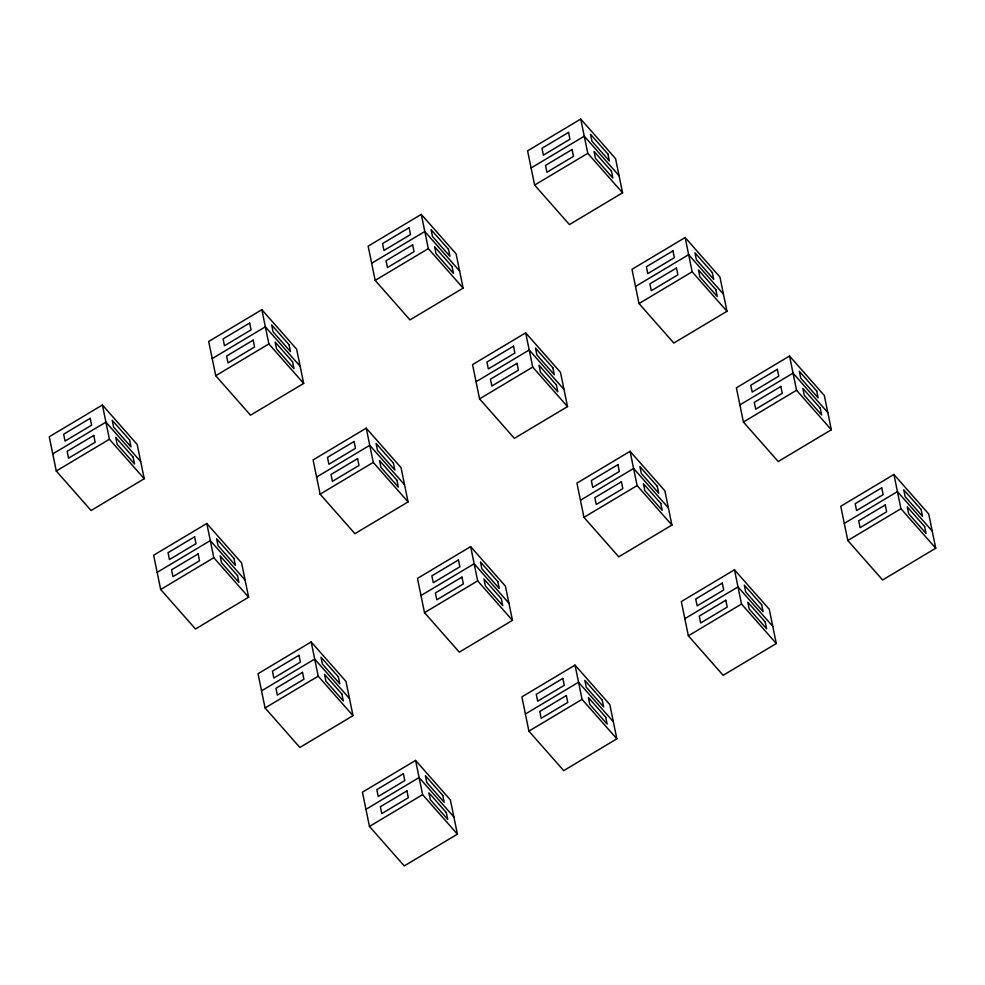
<?xml version="1.0" encoding="UTF-8"?>
<svg xmlns="http://www.w3.org/2000/svg" width="985" height="985" viewBox="0 0 985 985"><rect width="100%" height="100%" fill="white"/><g stroke="black" fill="none" stroke-linecap="round" stroke-linejoin="round"><path stroke-width="1.48" d="M102.403 405.007L49.25 436.774L56.28 471.015L91.076 510.513L144.229 478.735L137.198 444.494L102.403 405.007L109.433 439.248L144.229 478.735M261.85 309.696L208.697 341.463L215.727 375.704L250.522 415.202L303.675 383.424L296.645 349.183L261.85 309.696L268.88 343.937L303.675 383.424M421.297 214.385L368.144 246.151L375.174 280.393L409.969 319.891L463.122 288.113L456.092 253.871L421.297 214.385L428.327 248.626L463.122 288.113M580.744 119.074L527.591 150.84L534.621 185.081L569.416 224.58L622.569 192.801L615.539 158.56L580.744 119.074L587.774 153.315L622.569 192.801M52.759 453.9L105.912 422.122L140.707 461.62M212.206 358.589L265.359 326.823L300.154 366.309M371.653 263.278L424.806 231.512L459.601 270.998M531.1 167.967L584.253 136.201L619.048 175.687M56.28 471.015L109.433 439.248M215.727 375.704L268.88 343.937M375.174 280.393L428.327 248.626M534.621 185.081L587.774 153.315M206.788 523.478L153.648 555.244L160.678 589.486L195.473 628.984L248.626 597.206L241.596 562.964L206.788 523.478L213.819 557.719L248.626 597.206M366.235 428.167L313.095 459.933L320.125 494.175L354.92 533.673L408.073 501.894L401.043 467.653L366.235 428.167L373.266 462.408L408.073 501.894M525.682 332.856L472.541 364.622L479.572 398.863L514.367 438.362L567.52 406.596L560.49 372.342L525.682 332.856L532.713 367.097L567.52 406.596M685.129 237.545L631.988 269.311L639.019 303.565L673.814 343.051L726.967 311.285L719.937 277.044L685.129 237.545L692.159 271.786L726.967 311.285M157.157 572.371L210.31 540.605L245.105 580.091M316.604 477.06L369.757 445.294L404.552 484.78M476.05 381.749L529.204 349.983L563.999 389.469M635.497 286.438L688.65 254.672L723.446 294.158M160.678 589.486L213.819 557.719M320.125 494.175L373.266 462.408M479.572 398.863L532.713 367.097M639.019 303.565L692.159 271.786M311.186 641.949L258.033 673.715L265.063 707.956L299.871 747.455L353.012 715.689L345.981 681.435L311.186 641.949L318.217 676.19L353.012 715.689M470.633 546.638L417.48 578.404L424.51 612.658L459.318 652.144L512.459 620.378L505.428 586.137L470.633 546.638L477.663 580.879L512.459 620.378M630.08 451.327L576.927 483.106L583.957 517.347L618.765 556.833L671.905 525.067L664.875 490.825L630.08 451.327L637.11 485.568L671.905 525.067M789.527 356.016L736.374 387.794L743.404 422.036L778.212 461.522L831.352 429.755L824.322 395.514L789.527 356.016L796.557 390.257L831.352 429.755M261.554 690.842L314.707 659.076L349.503 698.562M421.001 595.531L474.154 563.765L508.95 603.251M580.448 500.22L633.601 468.454L668.396 507.94M739.895 404.909L793.048 373.143L827.843 412.629M265.063 707.956L318.217 676.19M424.51 612.658L477.663 580.879M583.957 517.347L637.11 485.568M743.404 422.036L796.557 390.257M415.584 760.42L362.431 792.199L369.461 826.44L404.256 865.926L457.409 834.16L450.379 799.918L415.584 760.42L422.614 794.661L457.409 834.16M575.031 665.109L521.878 696.887L528.908 731.129L563.703 770.615L616.856 738.849L609.826 704.607L575.031 665.109L582.061 699.35L616.856 738.849M734.478 569.798L681.324 601.576L688.355 635.817L723.15 675.304L776.303 643.537L769.273 609.296L734.478 569.798L741.508 604.039L776.303 643.537M893.924 474.487L840.771 506.265L847.802 540.506L882.597 579.993L935.75 548.226L928.72 513.985L893.924 474.487L900.955 508.728L935.75 548.226M365.952 809.313L419.093 777.547L453.9 817.033M525.399 714.002L578.54 682.236L613.347 721.722M684.846 618.691L737.987 586.925L772.794 626.411M844.293 523.38L897.433 491.613L932.241 531.1M369.461 826.44L422.614 794.661M528.908 731.129L582.061 699.35M688.355 635.817L741.508 604.039M847.802 540.506L900.955 508.728M90.214 418.329L63.643 434.213L65.047 441.058L91.617 425.175L90.214 418.329M249.661 323.018L223.09 338.902L224.494 345.747L251.064 329.864L249.661 323.018M409.107 227.707L382.537 243.59L383.941 250.449L410.511 234.553L409.107 227.707M568.554 132.396L541.984 148.279L543.388 155.137L569.958 139.242L568.554 132.396M93.735 435.456L67.152 451.339L68.556 458.185L95.139 442.302L93.735 435.456M253.182 340.145L226.599 356.028L228.003 362.874L254.586 346.991L253.182 340.145M412.629 244.834L386.046 260.717L387.45 267.563L414.032 251.68L412.629 244.834M572.076 149.523L545.493 165.406L546.897 172.252L573.479 156.369L572.076 149.523M194.611 536.8L168.041 552.683L169.445 559.529L196.015 543.646L194.611 536.8M354.058 441.489L327.488 457.372L328.892 464.231L355.462 448.335L354.058 441.489M513.505 346.178L486.935 362.061L488.338 368.919L514.909 353.024L513.505 346.178M672.952 250.867L646.382 266.75L647.785 273.608L674.356 257.713L672.952 250.867M198.12 553.927L171.55 569.81L172.954 576.656L199.536 560.773L198.12 553.927M357.567 458.616L330.997 474.499L332.401 481.345L358.983 465.462L357.567 458.616M517.014 363.305L490.444 379.188L491.847 386.034L518.43 370.151L517.014 363.305M676.461 267.994L649.891 283.877L651.294 290.723L677.877 274.84L676.461 267.994M299.009 655.271L272.426 671.154L273.842 678.012L300.413 662.117L299.009 655.271M458.456 559.96L431.873 575.843L433.289 582.701L459.86 566.806L458.456 559.96M617.903 464.649L591.32 480.532L592.736 487.39L619.306 471.507L617.903 464.649M777.35 369.338L750.767 385.233L752.183 392.079L778.753 376.196L777.35 369.338M302.518 672.398L275.948 688.281L277.351 695.127L303.922 679.244L302.518 672.398M461.965 577.087L435.395 592.97L436.798 599.816L463.369 583.933L461.965 577.087M621.412 481.776L594.841 497.659L596.245 504.505L622.815 488.622L621.412 481.776M780.859 386.465L754.288 402.348L755.692 409.194L782.262 393.31L780.859 386.465M403.394 773.742L376.824 789.625L378.228 796.483L404.81 780.6L403.394 773.742M562.841 678.431L536.271 694.326L537.675 701.172L564.257 685.289L562.841 678.431M722.288 583.12L695.718 599.015L697.121 605.861L723.704 589.978L722.288 583.12M881.735 487.809L855.165 503.704L856.568 510.55L883.151 494.667L881.735 487.809M406.916 790.869L380.345 806.752L381.749 813.598L408.319 797.715L406.916 790.869M566.363 695.558L539.792 711.441L541.196 718.287L567.766 702.404L566.363 695.558M725.81 600.247L699.239 616.13L700.643 622.976L727.213 607.092L725.81 600.247M885.256 504.936L858.686 520.819L860.09 527.664L886.66 511.781L885.256 504.936M607.942 154.079L590.544 134.329L591.948 141.175L609.346 160.924L607.942 154.079M712.34 272.55L694.942 252.8L696.346 259.646L713.743 279.395L712.34 272.55M816.737 391.02L799.327 371.271L800.743 378.117L818.141 397.866L816.737 391.02M921.123 509.491L903.725 489.742L905.129 496.588L922.526 516.337L921.123 509.491M611.463 171.193L594.053 151.444L595.469 158.302L612.867 178.039L611.463 171.193M715.849 289.664L698.451 269.927L699.855 276.773L717.252 296.51L715.849 289.664M820.246 408.135L802.849 388.398L804.253 395.244L821.65 414.993L820.246 408.135M924.644 526.606L907.247 506.869L908.65 513.714L926.048 533.464L924.644 526.606M448.495 249.39L431.098 229.64L432.501 236.486L449.899 256.235L448.495 249.39M552.893 367.861L535.495 348.111L536.899 354.957L554.296 374.706L552.893 367.861M657.291 486.331L639.881 466.582L641.297 473.428L658.694 493.177L657.291 486.331M761.676 604.802L744.278 585.053L745.682 591.899L763.079 611.648L761.676 604.802M452.004 266.504L434.607 246.755L436.023 253.613L453.42 273.35L452.004 266.504M556.402 384.975L539.004 365.226L540.408 372.084L557.806 391.821L556.402 384.975M660.8 503.446L643.402 483.709L644.806 490.555L662.203 510.292L660.8 503.446M765.197 621.917L747.8 602.18L749.203 609.025L766.601 628.775L765.197 621.917M289.048 344.701L271.651 324.952L273.054 331.797L290.452 351.546L289.048 344.701M393.446 463.172L376.048 443.422L377.452 450.268L394.85 470.017L393.446 463.172M497.844 581.642L480.434 561.893L481.85 568.739L499.247 588.488L497.844 581.642M602.229 700.113L584.831 680.364L586.235 687.21L603.633 706.959L602.229 700.113M292.557 361.815L275.16 342.066L276.576 348.924L293.973 368.661L292.557 361.815M396.955 480.286L379.557 460.537L380.961 467.395L398.359 487.132L396.955 480.286M501.353 598.757L483.955 579.02L485.359 585.866L502.756 605.603L501.353 598.757M605.75 717.228L588.353 697.491L589.756 704.337L607.154 724.086L605.75 717.228M129.601 440L112.204 420.263L113.607 427.108L131.005 446.858L129.601 440M233.999 558.483L216.601 538.733L218.005 545.579L235.403 565.328L233.999 558.483M338.397 676.954L320.987 657.204L322.403 664.05L339.8 683.799L338.397 676.954M442.782 795.424L425.385 775.675L426.788 782.521L444.186 802.27L442.782 795.424M133.11 457.126L115.713 437.377L117.129 444.235L134.526 463.972L133.11 457.126M237.508 575.597L220.111 555.848L221.514 562.706L238.912 582.443L237.508 575.597M341.906 694.068L324.508 674.319L325.912 681.177L343.309 700.914L341.906 694.068M446.303 812.539L428.906 792.802L430.31 799.648L447.707 819.385L446.303 812.539"/></g></svg>
